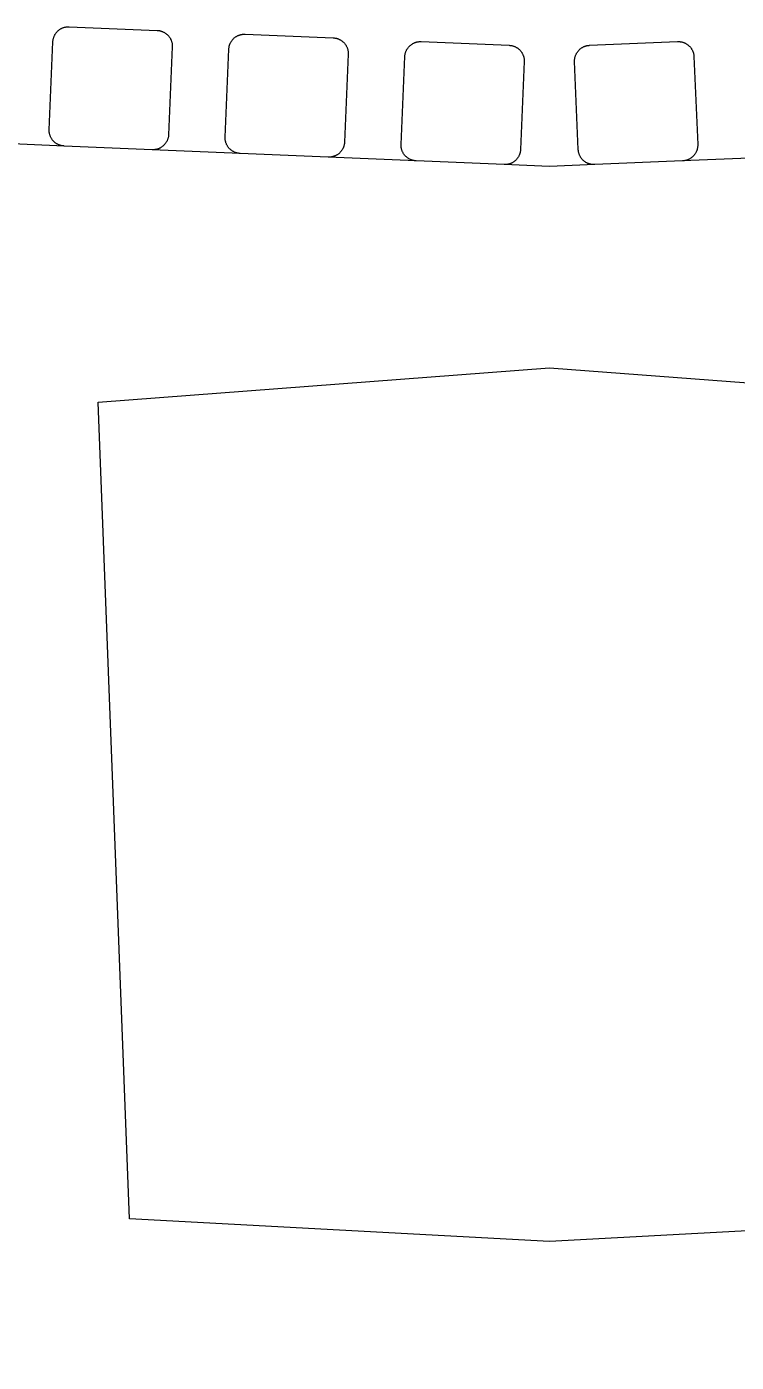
# Model space of a CAD drawing. Header units: millimetres. Extents: x -273 to 4197, y -77 to 2867.
# Drawn here: x 3138.2 to 3363.9, y 2437.7 to 2862.7 of the extents above; entities that cross this region are included whole.
import ezdxf

# ---------------------------------------------------------------- set-up
doc = ezdxf.new("R2010")
doc.units = ezdxf.units.MM
doc.layers.add('ZANO_R', color=7, linetype='Continuous', lineweight=0)
doc.layers.add('ZANO_W', color=1, linetype='Continuous', lineweight=0)
doc.styles.add('Arial', font='arial.ttf')
doc.styles.get("Standard").update_dxf_attribs({"font": 'ARIALUNI.TTF'})
doc.dimstyles.new('pl i ang', dxfattribs={"dimtxt": 50, "dimasz": 50, "dimexe": 1.25, "dimexo": 0.625, "dimgap": 10, "dimtad": 1, "dimtoh": 1, "dimtxsty": 'Standard', "dimcen": 2.5, "dimclrd": 1, "dimclre": 1, "dimclrt": 1, "dimadec": 0, "dimazin": 0, "dimtfac": 1, "dimtmove": 0, "dimatfit": 3, "dimfxl": 1, "dimarcsym": 1})

# ---------------------------------------------------------------- blocks, each defined once
blk = doc.blocks.new('*D398')
at = {"layer": 'ZANO_W', "color": 1, "lineweight": -2}
blk.add_line((3526.26, 2484.69), (3532.24, 2529.25), dxfattribs=at)
for start, end in [(102.8076, 123.2571), (0, 82.3581), (319.101, 339.5505)]:
    blk.add_arc((3515.93, 2407.67), 112.67, start, end, dxfattribs=at)
at = {"layer": 'ZANO_W', "color": 1}
for points in [[(3491.26, 2510.88), (3490.65, 2524.2), (3530.91, 2519.34)], [(3628.06, 2367.12), (3614.94, 2369.49), (3628.6, 2407.67)]]:
    blk.add_solid(points, dxfattribs=at)
at = {"layer": 'ZANO_W', "color": 1, "insert": (3623.83, 2502.06), "char_height": 40, "attachment_point": 5, "rotation": 311.179, "style": 'Arial'}
blk.add_mtext('82%%d', dxfattribs=at)

msp = doc.modelspace()

# ---------------------------------------------------------------- linework, layer by layer
at = {"layer": 'ZANO_R'}
for p, q in [((3147.31, 2860.33), (3147.4, 2860.47)), ((3147.4, 2860.47), (3147.5, 2860.61)), ((3147.5, 2860.61), (3147.6, 2860.75)), ((3147.6, 2860.75), (3147.71, 2860.88)), ((3147.71, 2860.88), (3147.82, 2861.01)), ((3147.82, 2861.01), (3147.93, 2861.14)), ((3147.93, 2861.14), (3148.05, 2861.26)), ((3148.05, 2861.26), (3148.18, 2861.38)), ((3148.18, 2861.38), (3148.3, 2861.49)), ((3148.3, 2861.49), (3148.43, 2861.6)), ((3148.43, 2861.6), (3148.57, 2861.71)), ((3148.57, 2861.71), (3148.71, 2861.81)), ((3148.71, 2861.81), (3148.85, 2861.9)), ((3148.85, 2861.9), (3149, 2861.99)), ((3149, 2861.99), (3149.14, 2862.08)), ((3149.14, 2862.08), (3149.29, 2862.16)), ((3149.29, 2862.16), (3149.45, 2862.23)), ((3149.45, 2862.23), (3149.6, 2862.3)), ((3149.6, 2862.3), (3149.76, 2862.36)), ((3149.76, 2862.36), (3149.92, 2862.42)), ((3149.92, 2862.42), (3150.08, 2862.48)), ((3150.08, 2862.48), (3150.25, 2862.52)), ((3150.25, 2862.52), (3150.41, 2862.57)), ((3150.41, 2862.57), (3150.58, 2862.6)), ((3150.58, 2862.6), (3150.75, 2862.63)), ((3150.75, 2862.63), (3150.92, 2862.66)), ((3150.92, 2862.66), (3151.09, 2862.68)), ((3151.09, 2862.68), (3151.26, 2862.69)), ((3151.26, 2862.69), (3151.43, 2862.7)), ((3151.43, 2862.7), (3151.6, 2862.7)), ((3151.6, 2862.7), (3151.77, 2862.69)), ((3151.77, 2862.69), (3179.74, 2861.51)), ((3179.74, 2861.51), (3179.92, 2861.5)), ((3179.92, 2861.5), (3180.09, 2861.49)), ((3180.09, 2861.49), (3180.25, 2861.46)), ((3180.25, 2861.46), (3180.42, 2861.44)), ((3180.42, 2861.44), (3180.59, 2861.4)), ((3180.59, 2861.4), (3180.76, 2861.36)), ((3180.76, 2861.36), (3180.92, 2861.32)), ((3180.92, 2861.32), (3181.08, 2861.27)), ((3181.08, 2861.27), (3181.25, 2861.21)), ((3181.25, 2861.21), (3181.41, 2861.15)), ((3181.41, 2861.15), (3181.56, 2861.09)), ((3181.56, 2861.09), (3181.72, 2861.01)), ((3181.72, 2861.01), (3181.87, 2860.94)), ((3181.87, 2860.94), (3182.02, 2860.85)), ((3182.02, 2860.85), (3182.17, 2860.77)), ((3182.17, 2860.77), (3182.31, 2860.67)), ((3182.31, 2860.67), (3182.45, 2860.58)), ((3182.45, 2860.58), (3182.59, 2860.48)), ((3182.59, 2860.48), (3182.72, 2860.37)), ((3145.38, 2829.93), (3146.56, 2857.91)), ((3146.56, 2857.91), (3146.57, 2858.08)), ((3146.57, 2858.08), (3146.59, 2858.25)), ((3146.59, 2858.25), (3146.61, 2858.42)), ((3146.61, 2858.42), (3146.64, 2858.59)), ((3146.64, 2858.59), (3146.67, 2858.76)), ((3146.67, 2858.76), (3146.71, 2858.92)), ((3146.71, 2858.92), (3146.76, 2859.09)), ((3146.76, 2859.09), (3146.81, 2859.25)), ((3146.81, 2859.25), (3146.86, 2859.41)), ((3146.86, 2859.41), (3146.92, 2859.57)), ((3146.92, 2859.57), (3146.99, 2859.73)), ((3146.99, 2859.73), (3147.06, 2859.88)), ((3147.06, 2859.88), (3147.14, 2860.03)), ((3147.14, 2860.03), (3147.22, 2860.18)), ((3147.22, 2860.18), (3147.31, 2860.33)), ((3182.72, 2860.37), (3182.85, 2860.26)), ((3182.85, 2860.26), (3182.98, 2860.14)), ((3182.98, 2860.14), (3183.1, 2860.02)), ((3183.1, 2860.02), (3183.22, 2859.9)), ((3183.22, 2859.9), (3183.33, 2859.77)), ((3183.33, 2859.77), (3183.44, 2859.64)), ((3184.53, 2856.3), (3183.35, 2828.33)), ((3183.44, 2859.64), (3183.54, 2859.5)), ((3183.54, 2859.5), (3183.64, 2859.37)), ((3183.64, 2859.37), (3183.74, 2859.22)), ((3183.74, 2859.22), (3183.83, 2859.08)), ((3183.83, 2859.08), (3183.91, 2858.93)), ((3183.91, 2858.93), (3183.99, 2858.78)), ((3183.99, 2858.78), (3184.07, 2858.63)), ((3184.07, 2858.63), (3184.14, 2858.47)), ((3184.14, 2858.47), (3184.2, 2858.31)), ((3184.2, 2858.31), (3184.26, 2858.15)), ((3184.26, 2858.15), (3184.31, 2857.99)), ((3184.31, 2857.99), (3184.36, 2857.83)), ((3184.36, 2857.83), (3184.4, 2857.66)), ((3184.4, 2857.66), (3184.44, 2857.49)), ((3184.44, 2857.49), (3184.47, 2857.33)), ((3184.47, 2857.33), (3184.49, 2857.16)), ((3184.49, 2857.16), (3184.51, 2856.99)), ((3184.51, 2856.99), (3184.52, 2856.82)), ((3184.52, 2856.82), (3184.53, 2856.65)), ((3184.53, 2856.65), (3184.53, 2856.48)), ((3184.53, 2856.48), (3184.53, 2856.3)), ((3202.56, 2856.05), (3202.59, 2856.22)), ((3202.59, 2856.22), (3202.62, 2856.39)), ((3202.62, 2856.39), (3202.66, 2856.56)), ((3202.66, 2856.56), (3202.71, 2856.72)), ((3202.71, 2856.72), (3202.76, 2856.88)), ((3202.76, 2856.88), (3202.81, 2857.05)), ((3202.81, 2857.05), (3202.87, 2857.21)), ((3202.87, 2857.21), (3202.94, 2857.36)), ((3202.94, 2857.36), (3203.01, 2857.52)), ((3203.01, 2857.52), (3203.09, 2857.67)), ((3203.09, 2857.67), (3203.17, 2857.82)), ((3203.17, 2857.82), (3203.26, 2857.97)), ((3203.26, 2857.97), (3203.35, 2858.11)), ((3203.35, 2858.11), (3203.45, 2858.25)), ((3203.45, 2858.25), (3203.55, 2858.39)), ((3203.55, 2858.39), (3203.66, 2858.52)), ((3203.66, 2858.52), (3203.77, 2858.65)), ((3203.77, 2858.65), (3203.88, 2858.78)), ((3203.88, 2858.78), (3204, 2858.9)), ((3204, 2858.9), (3204.13, 2859.02)), ((3204.13, 2859.02), (3204.25, 2859.13)), ((3204.25, 2859.13), (3204.38, 2859.24)), ((3204.38, 2859.24), (3204.52, 2859.34)), ((3204.52, 2859.34), (3204.66, 2859.44)), ((3204.66, 2859.44), (3204.8, 2859.54)), ((3204.8, 2859.54), (3204.95, 2859.63)), ((3204.95, 2859.63), (3205.09, 2859.71)), ((3205.09, 2859.71), (3205.24, 2859.79)), ((3205.24, 2859.79), (3205.4, 2859.87)), ((3205.4, 2859.87), (3205.55, 2859.94)), ((3205.55, 2859.94), (3205.71, 2860)), ((3205.71, 2860), (3205.87, 2860.06)), ((3205.87, 2860.06), (3206.03, 2860.11)), ((3206.03, 2860.11), (3206.2, 2860.16)), ((3206.2, 2860.16), (3206.36, 2860.2)), ((3206.36, 2860.2), (3206.53, 2860.24)), ((3206.53, 2860.24), (3206.7, 2860.27)), ((3206.7, 2860.27), (3206.87, 2860.29)), ((3206.87, 2860.29), (3207.04, 2860.31)), ((3207.04, 2860.31), (3207.21, 2860.32)), ((3207.21, 2860.32), (3207.38, 2860.33)), ((3207.38, 2860.33), (3207.55, 2860.33)), ((3207.55, 2860.33), (3207.72, 2860.33)), ((3207.72, 2860.33), (3235.69, 2859.15)), ((3235.69, 2859.15), (3235.87, 2859.14)), ((3235.87, 2859.14), (3236.04, 2859.12)), ((3236.04, 2859.12), (3236.2, 2859.1)), ((3236.2, 2859.1), (3236.37, 2859.07)), ((3236.37, 2859.07), (3236.54, 2859.04)), ((3236.54, 2859.04), (3236.71, 2859)), ((3236.71, 2859), (3236.87, 2858.95)), ((3236.87, 2858.95), (3237.03, 2858.9)), ((3237.03, 2858.9), (3237.2, 2858.85)), ((3237.2, 2858.85), (3237.36, 2858.79)), ((3237.36, 2858.79), (3237.51, 2858.72)), ((3237.51, 2858.72), (3237.67, 2858.65)), ((3237.67, 2858.65), (3237.82, 2858.57)), ((3237.82, 2858.57), (3237.97, 2858.49)), ((3237.97, 2858.49), (3238.12, 2858.4)), ((3238.12, 2858.4), (3238.26, 2858.31)), ((3238.26, 2858.31), (3238.4, 2858.21)), ((3238.4, 2858.21), (3238.54, 2858.11)), ((3238.54, 2858.11), (3238.67, 2858)), ((3238.67, 2858), (3238.8, 2857.89)), ((3238.8, 2857.89), (3238.93, 2857.78)), ((3238.93, 2857.78), (3239.05, 2857.66)), ((3239.05, 2857.66), (3239.17, 2857.53)), ((3239.17, 2857.53), (3239.28, 2857.41)), ((3239.28, 2857.41), (3239.39, 2857.28)), ((3239.39, 2857.28), (3239.49, 2857.14)), ((3239.49, 2857.14), (3239.59, 2857)), ((3239.59, 2857), (3239.69, 2856.86)), ((3239.69, 2856.86), (3239.78, 2856.71)), ((3239.78, 2856.71), (3239.86, 2856.57)), ((3239.86, 2856.57), (3239.94, 2856.42)), ((3239.94, 2856.42), (3240.02, 2856.26)), ((3240.02, 2856.26), (3240.09, 2856.11)), ((3259.5, 2856.02), (3259.61, 2856.16)), ((3259.61, 2856.16), (3259.72, 2856.29)), ((3259.72, 2856.29), (3259.83, 2856.41)), ((3259.83, 2856.41), (3259.95, 2856.53)), ((3259.95, 2856.53), (3260.08, 2856.65)), ((3260.08, 2856.65), (3260.2, 2856.76)), ((3260.2, 2856.76), (3260.33, 2856.87)), ((3260.33, 2856.87), (3260.47, 2856.98)), ((3260.47, 2856.98), (3260.61, 2857.08)), ((3260.61, 2857.08), (3260.75, 2857.17)), ((3260.75, 2857.17), (3260.9, 2857.26)), ((3260.9, 2857.26), (3261.04, 2857.35)), ((3261.04, 2857.35), (3261.19, 2857.43)), ((3261.19, 2857.43), (3261.35, 2857.5)), ((3261.35, 2857.5), (3261.5, 2857.57)), ((3261.5, 2857.57), (3261.66, 2857.63)), ((3261.66, 2857.63), (3261.82, 2857.69)), ((3261.82, 2857.69), (3261.98, 2857.75)), ((3261.98, 2857.75), (3262.15, 2857.79)), ((3262.15, 2857.79), (3262.31, 2857.84)), ((3262.31, 2857.84), (3262.48, 2857.87)), ((3262.48, 2857.87), (3262.65, 2857.9)), ((3262.65, 2857.9), (3262.82, 2857.93)), ((3262.82, 2857.93), (3262.99, 2857.95)), ((3262.99, 2857.95), (3263.16, 2857.96)), ((3263.16, 2857.96), (3263.33, 2857.97)), ((3263.33, 2857.97), (3263.5, 2857.97)), ((3263.5, 2857.97), (3263.67, 2857.96)), ((3263.67, 2857.96), (3291.64, 2856.78)), ((3291.64, 2856.78), (3291.82, 2856.77)), ((3291.82, 2856.77), (3291.99, 2856.76)), ((3291.99, 2856.76), (3292.15, 2856.73)), ((3292.15, 2856.73), (3292.32, 2856.71)), ((3292.32, 2856.71), (3292.49, 2856.67)), ((3292.49, 2856.67), (3292.66, 2856.63)), ((3292.66, 2856.63), (3292.82, 2856.59)), ((3292.82, 2856.59), (3292.98, 2856.54)), ((3292.98, 2856.54), (3293.15, 2856.48)), ((3293.15, 2856.48), (3293.31, 2856.42)), ((3293.31, 2856.42), (3293.46, 2856.36)), ((3293.46, 2856.36), (3293.62, 2856.28)), ((3293.62, 2856.28), (3293.77, 2856.21)), ((3293.77, 2856.21), (3293.92, 2856.12)), ((3314.96, 2856.12), (3315.11, 2856.21)), ((3315.11, 2856.21), (3315.26, 2856.28)), ((3315.26, 2856.28), (3315.42, 2856.36)), ((3315.42, 2856.36), (3315.57, 2856.42)), ((3315.57, 2856.42), (3315.73, 2856.48)), ((3315.73, 2856.48), (3315.89, 2856.54)), ((3315.89, 2856.54), (3316.06, 2856.59)), ((3316.06, 2856.59), (3316.22, 2856.63)), ((3316.22, 2856.63), (3316.39, 2856.67)), ((3316.39, 2856.67), (3316.56, 2856.71)), ((3316.56, 2856.71), (3316.72, 2856.73)), ((3316.72, 2856.73), (3316.89, 2856.76)), ((3316.89, 2856.76), (3317.06, 2856.77)), ((3317.06, 2856.77), (3317.23, 2856.78)), ((3317.23, 2856.78), (3345.21, 2857.96)), ((3345.21, 2857.96), (3345.38, 2857.97)), ((3345.38, 2857.97), (3345.55, 2857.97)), ((3345.55, 2857.97), (3345.72, 2857.96)), ((3345.72, 2857.96), (3345.89, 2857.95)), ((3345.89, 2857.95), (3346.06, 2857.93)), ((3346.06, 2857.93), (3346.23, 2857.9)), ((3346.23, 2857.9), (3346.4, 2857.87)), ((3346.4, 2857.87), (3346.56, 2857.84)), ((3346.56, 2857.84), (3346.73, 2857.79)), ((3346.73, 2857.79), (3346.89, 2857.75)), ((3346.89, 2857.75), (3347.06, 2857.69)), ((3347.06, 2857.69), (3347.22, 2857.63)), ((3347.22, 2857.63), (3347.37, 2857.57)), ((3347.37, 2857.57), (3347.53, 2857.5)), ((3347.53, 2857.5), (3347.68, 2857.43)), ((3347.68, 2857.43), (3347.84, 2857.35)), ((3347.84, 2857.35), (3347.98, 2857.26)), ((3347.98, 2857.26), (3348.13, 2857.17)), ((3348.13, 2857.17), (3348.27, 2857.08)), ((3348.27, 2857.08), (3348.41, 2856.98)), ((3348.41, 2856.98), (3348.54, 2856.87)), ((3348.54, 2856.87), (3348.68, 2856.76)), ((3348.68, 2856.76), (3348.8, 2856.65)), ((3348.8, 2856.65), (3348.93, 2856.53)), ((3348.93, 2856.53), (3349.05, 2856.41)), ((3349.05, 2856.41), (3349.16, 2856.29)), ((3349.16, 2856.29), (3349.27, 2856.16)), ((3349.27, 2856.16), (3349.38, 2856.02)), ((3201.33, 2827.57), (3202.51, 2855.54)), ((3202.51, 2855.54), (3202.52, 2855.72)), ((3202.52, 2855.72), (3202.54, 2855.89)), ((3202.54, 2855.89), (3202.56, 2856.05)), ((3240.48, 2853.94), (3239.3, 2825.97)), ((3240.09, 2856.11), (3240.15, 2855.95)), ((3240.15, 2855.95), (3240.21, 2855.79)), ((3240.21, 2855.79), (3240.26, 2855.63)), ((3240.26, 2855.63), (3240.31, 2855.46)), ((3240.31, 2855.46), (3240.35, 2855.3)), ((3240.35, 2855.3), (3240.39, 2855.13)), ((3240.39, 2855.13), (3240.42, 2854.96)), ((3240.42, 2854.96), (3240.44, 2854.79)), ((3240.44, 2854.79), (3240.46, 2854.62)), ((3240.46, 2854.62), (3240.47, 2854.45)), ((3240.47, 2854.45), (3240.48, 2854.28)), ((3240.48, 2854.28), (3240.48, 2854.11)), ((3240.48, 2854.11), (3240.48, 2853.94)), ((3257.28, 2825.2), (3258.46, 2853.18)), ((3258.46, 2853.18), (3258.47, 2853.35)), ((3258.47, 2853.35), (3258.49, 2853.52)), ((3258.49, 2853.52), (3258.51, 2853.69)), ((3258.51, 2853.69), (3258.54, 2853.86)), ((3258.54, 2853.86), (3258.57, 2854.03)), ((3258.57, 2854.03), (3258.61, 2854.19)), ((3258.61, 2854.19), (3258.66, 2854.36)), ((3258.66, 2854.36), (3258.71, 2854.52)), ((3258.71, 2854.52), (3258.76, 2854.68)), ((3258.76, 2854.68), (3258.82, 2854.84)), ((3258.82, 2854.84), (3258.89, 2855)), ((3258.89, 2855), (3258.96, 2855.15)), ((3258.96, 2855.15), (3259.04, 2855.3)), ((3259.04, 2855.3), (3259.12, 2855.45)), ((3259.12, 2855.45), (3259.21, 2855.6)), ((3259.21, 2855.6), (3259.3, 2855.74)), ((3259.3, 2855.74), (3259.4, 2855.89)), ((3259.4, 2855.89), (3259.5, 2856.02)), ((3293.92, 2856.12), (3294.07, 2856.04)), ((3294.07, 2856.04), (3294.21, 2855.95)), ((3294.21, 2855.95), (3294.35, 2855.85)), ((3294.35, 2855.85), (3294.49, 2855.75)), ((3294.49, 2855.75), (3294.62, 2855.64)), ((3294.62, 2855.64), (3294.75, 2855.53)), ((3294.75, 2855.53), (3294.88, 2855.41)), ((3294.88, 2855.41), (3295, 2855.29)), ((3295, 2855.29), (3295.12, 2855.17)), ((3295.12, 2855.17), (3295.23, 2855.04)), ((3295.23, 2855.04), (3295.34, 2854.91)), ((3295.34, 2854.91), (3295.44, 2854.78)), ((3295.44, 2854.78), (3295.54, 2854.64)), ((3295.54, 2854.64), (3295.64, 2854.49)), ((3295.64, 2854.49), (3295.73, 2854.35)), ((3295.73, 2854.35), (3295.81, 2854.2)), ((3295.81, 2854.2), (3295.89, 2854.05)), ((3295.89, 2854.05), (3295.97, 2853.9)), ((3295.97, 2853.9), (3296.04, 2853.74)), ((3296.04, 2853.74), (3296.1, 2853.58)), ((3296.1, 2853.58), (3296.16, 2853.42)), ((3296.16, 2853.42), (3296.21, 2853.26)), ((3296.21, 2853.26), (3296.26, 2853.1)), ((3296.26, 2853.1), (3296.3, 2852.93)), ((3296.3, 2852.93), (3296.34, 2852.76)), ((3296.34, 2852.76), (3296.37, 2852.6)), ((3296.37, 2852.6), (3296.39, 2852.43)), ((3296.39, 2852.43), (3296.41, 2852.26)), ((3296.41, 2852.26), (3296.42, 2852.09)), ((3296.42, 2852.09), (3296.43, 2851.92)), ((3296.43, 2851.92), (3296.43, 2851.75)), ((3312.45, 2852.09), (3312.47, 2852.26)), ((3312.45, 2851.92), (3312.45, 2852.09)), ((3312.45, 2851.75), (3312.45, 2851.92)), ((3312.47, 2852.26), (3312.49, 2852.43)), ((3312.49, 2852.43), (3312.51, 2852.6)), ((3312.51, 2852.6), (3312.54, 2852.76)), ((3312.54, 2852.76), (3312.58, 2852.93)), ((3312.58, 2852.93), (3312.62, 2853.1)), ((3312.62, 2853.1), (3312.67, 2853.26)), ((3312.67, 2853.26), (3312.72, 2853.42)), ((3312.72, 2853.42), (3312.78, 2853.58)), ((3312.78, 2853.58), (3312.84, 2853.74)), ((3312.84, 2853.74), (3312.91, 2853.9)), ((3312.91, 2853.9), (3312.99, 2854.05)), ((3312.99, 2854.05), (3313.07, 2854.2)), ((3313.07, 2854.2), (3313.15, 2854.35)), ((3313.15, 2854.35), (3313.24, 2854.49)), ((3313.24, 2854.49), (3313.34, 2854.64)), ((3313.34, 2854.64), (3313.44, 2854.78)), ((3313.44, 2854.78), (3313.54, 2854.91)), ((3313.54, 2854.91), (3313.65, 2855.04)), ((3313.65, 2855.04), (3313.76, 2855.17)), ((3313.76, 2855.17), (3313.88, 2855.29)), ((3313.88, 2855.29), (3314, 2855.41)), ((3314, 2855.41), (3314.13, 2855.53)), ((3314.13, 2855.53), (3314.26, 2855.64)), ((3314.26, 2855.64), (3314.39, 2855.75)), ((3314.39, 2855.75), (3314.53, 2855.85)), ((3314.53, 2855.85), (3314.67, 2855.95)), ((3314.67, 2855.95), (3314.81, 2856.04)), ((3314.81, 2856.04), (3314.96, 2856.12)), ((3349.38, 2856.02), (3349.48, 2855.89)), ((3349.48, 2855.89), (3349.58, 2855.74)), ((3349.58, 2855.74), (3349.67, 2855.6)), ((3349.67, 2855.6), (3349.76, 2855.45)), ((3349.76, 2855.45), (3349.84, 2855.3)), ((3349.84, 2855.3), (3349.92, 2855.15)), ((3349.92, 2855.15), (3349.99, 2855)), ((3349.99, 2855), (3350.06, 2854.84)), ((3350.06, 2854.84), (3350.12, 2854.68)), ((3350.12, 2854.68), (3350.17, 2854.52)), ((3350.17, 2854.52), (3350.22, 2854.36)), ((3350.22, 2854.36), (3350.27, 2854.19)), ((3350.27, 2854.19), (3350.31, 2854.03)), ((3350.31, 2854.03), (3350.34, 2853.86)), ((3350.34, 2853.86), (3350.37, 2853.69)), ((3350.37, 2853.69), (3350.39, 2853.52)), ((3350.39, 2853.52), (3350.41, 2853.35)), ((3350.41, 2853.35), (3350.42, 2853.18)), ((3350.42, 2853.18), (3351.6, 2825.2)), ((3296.43, 2851.58), (3295.25, 2823.6)), ((3296.43, 2851.75), (3296.43, 2851.58)), ((3312.45, 2851.58), (3312.45, 2851.75)), ((3313.63, 2823.6), (3312.45, 2851.58)), ((3145.38, 2829.76), (3145.38, 2829.93)), ((3145.38, 2829.59), (3145.38, 2829.76)), ((3145.39, 2829.42), (3145.38, 2829.59)), ((3145.4, 2829.25), (3145.39, 2829.42)), ((3145.42, 2829.08), (3145.4, 2829.25)), ((3145.44, 2828.91), (3145.42, 2829.08)), ((3145.47, 2828.75), (3145.44, 2828.91)), ((3145.51, 2828.58), (3145.47, 2828.75)), ((3145.55, 2828.41), (3145.51, 2828.58)), ((3145.6, 2828.25), (3145.55, 2828.41)), ((3145.65, 2828.09), (3145.6, 2828.25)), ((3145.71, 2827.93), (3145.65, 2828.09)), ((3145.77, 2827.77), (3145.71, 2827.93)), ((3145.84, 2827.61), (3145.77, 2827.77)), ((3145.92, 2827.46), (3145.84, 2827.61)), ((3146, 2827.31), (3145.92, 2827.46)), ((3146.08, 2827.16), (3146, 2827.31)), ((3146.17, 2827.01), (3146.08, 2827.16)), ((3146.27, 2826.87), (3146.17, 2827.01)), ((3146.37, 2826.73), (3146.27, 2826.87)), ((3146.47, 2826.6), (3146.37, 2826.73)), ((3146.58, 2826.47), (3146.47, 2826.6)), ((3146.69, 2826.34), (3146.58, 2826.47)), ((3182.92, 2826.51), (3182.85, 2826.36)), ((3182.99, 2826.67), (3182.92, 2826.51)), ((3183.05, 2826.83), (3182.99, 2826.67)), ((3183.1, 2826.99), (3183.05, 2826.83)), ((3183.15, 2827.15), (3183.1, 2826.99)), ((3183.2, 2827.32), (3183.15, 2827.15)), ((3183.24, 2827.48), (3183.2, 2827.32)), ((3183.27, 2827.65), (3183.24, 2827.48)), ((3183.3, 2827.82), (3183.27, 2827.65)), ((3183.32, 2827.99), (3183.3, 2827.82)), ((3183.34, 2828.16), (3183.32, 2827.99)), ((3183.35, 2828.33), (3183.34, 2828.16)), ((3201.33, 2827.4), (3201.33, 2827.57)), ((3201.33, 2827.23), (3201.33, 2827.4)), ((3201.34, 2827.06), (3201.33, 2827.23)), ((3201.35, 2826.89), (3201.34, 2827.06)), ((3201.37, 2826.72), (3201.35, 2826.89)), ((3201.39, 2826.55), (3201.37, 2826.72)), ((3201.42, 2826.38), (3201.39, 2826.55)), ((3150.17, 2824.73), (3122.19, 2825.91)), ((3146.81, 2826.22), (3146.69, 2826.34)), ((3146.93, 2826.1), (3146.81, 2826.22)), ((3147.06, 2825.98), (3146.93, 2826.1)), ((3147.19, 2825.87), (3147.06, 2825.98)), ((3147.32, 2825.76), (3147.19, 2825.87)), ((3147.46, 2825.66), (3147.32, 2825.76)), ((3147.6, 2825.56), (3147.46, 2825.66)), ((3147.74, 2825.47), (3147.6, 2825.56)), ((3147.89, 2825.38), (3147.74, 2825.47)), ((3148.04, 2825.3), (3147.89, 2825.38)), ((3148.19, 2825.23), (3148.04, 2825.3)), ((3148.35, 2825.15), (3148.19, 2825.23)), ((3148.5, 2825.09), (3148.35, 2825.15)), ((3148.66, 2825.03), (3148.5, 2825.09)), ((3148.83, 2824.97), (3148.66, 2825.03)), ((3148.99, 2824.92), (3148.83, 2824.97)), ((3149.15, 2824.88), (3148.99, 2824.92)), ((3149.32, 2824.84), (3149.15, 2824.88)), ((3149.49, 2824.8), (3149.32, 2824.84)), ((3149.66, 2824.78), (3149.49, 2824.8)), ((3149.82, 2824.75), (3149.66, 2824.78)), ((3149.99, 2824.74), (3149.82, 2824.75)), ((3150.17, 2824.73), (3149.99, 2824.74)), ((3178.14, 2823.55), (3150.17, 2824.73)), ((3178.31, 2823.54), (3178.14, 2823.55)), ((3206.12, 2822.36), (3178.14, 2823.55)), ((3178.48, 2823.54), (3178.31, 2823.54)), ((3178.65, 2823.55), (3178.48, 2823.54)), ((3178.82, 2823.56), (3178.65, 2823.55)), ((3178.99, 2823.58), (3178.82, 2823.56)), ((3179.16, 2823.61), (3178.99, 2823.58)), ((3179.33, 2823.64), (3179.16, 2823.61)), ((3179.5, 2823.67), (3179.33, 2823.64)), ((3179.66, 2823.72), (3179.5, 2823.67)), ((3179.83, 2823.76), (3179.66, 2823.72)), ((3179.99, 2823.82), (3179.83, 2823.76)), ((3180.15, 2823.87), (3179.99, 2823.82)), ((3180.31, 2823.94), (3180.15, 2823.87)), ((3180.46, 2824.01), (3180.31, 2823.94)), ((3180.62, 2824.08), (3180.46, 2824.01)), ((3180.77, 2824.16), (3180.62, 2824.08)), ((3180.91, 2824.25), (3180.77, 2824.16)), ((3181.06, 2824.34), (3180.91, 2824.25)), ((3181.2, 2824.43), (3181.06, 2824.34)), ((3181.34, 2824.53), (3181.2, 2824.43)), ((3181.48, 2824.64), (3181.34, 2824.53)), ((3181.61, 2824.75), (3181.48, 2824.64)), ((3181.73, 2824.86), (3181.61, 2824.75)), ((3181.86, 2824.98), (3181.73, 2824.86)), ((3181.98, 2825.1), (3181.86, 2824.98)), ((3182.09, 2825.22), (3181.98, 2825.1)), ((3182.2, 2825.35), (3182.09, 2825.22)), ((3182.31, 2825.49), (3182.2, 2825.35)), ((3182.41, 2825.62), (3182.31, 2825.49)), ((3182.51, 2825.76), (3182.41, 2825.62)), ((3182.6, 2825.91), (3182.51, 2825.76)), ((3182.69, 2826.06), (3182.6, 2825.91)), ((3182.77, 2826.2), (3182.69, 2826.06)), ((3182.85, 2826.36), (3182.77, 2826.2)), ((3201.46, 2826.21), (3201.42, 2826.38)), ((3201.5, 2826.05), (3201.46, 2826.21)), ((3201.55, 2825.88), (3201.5, 2826.05)), ((3201.6, 2825.72), (3201.55, 2825.88)), ((3201.66, 2825.56), (3201.6, 2825.72)), ((3201.72, 2825.4), (3201.66, 2825.56)), ((3201.79, 2825.25), (3201.72, 2825.4)), ((3201.87, 2825.09), (3201.79, 2825.25)), ((3201.95, 2824.94), (3201.87, 2825.09)), ((3202.03, 2824.8), (3201.95, 2824.94)), ((3202.12, 2824.65), (3202.03, 2824.8)), ((3202.22, 2824.51), (3202.12, 2824.65)), ((3202.32, 2824.37), (3202.22, 2824.51)), ((3202.42, 2824.23), (3202.32, 2824.37)), ((3202.53, 2824.1), (3202.42, 2824.23)), ((3202.64, 2823.98), (3202.53, 2824.1)), ((3202.76, 2823.85), (3202.64, 2823.98)), ((3202.88, 2823.73), (3202.76, 2823.85)), ((3203.01, 2823.62), (3202.88, 2823.73)), ((3203.14, 2823.51), (3203.01, 2823.62)), ((3203.27, 2823.4), (3203.14, 2823.51)), ((3203.41, 2823.3), (3203.27, 2823.4)), ((3203.55, 2823.2), (3203.41, 2823.3)), ((3203.69, 2823.11), (3203.55, 2823.2)), ((3203.84, 2823.02), (3203.69, 2823.11)), ((3203.99, 2822.94), (3203.84, 2823.02)), ((3204.14, 2822.86), (3203.99, 2822.94)), ((3204.3, 2822.79), (3204.14, 2822.86)), ((3204.45, 2822.72), (3204.3, 2822.79)), ((3204.61, 2822.66), (3204.45, 2822.72)), ((3204.78, 2822.61), (3204.61, 2822.66)), ((3204.94, 2822.55), (3204.78, 2822.61)), ((3205.1, 2822.51), (3204.94, 2822.55)), ((3205.27, 2822.47), (3205.1, 2822.51)), ((3205.44, 2822.44), (3205.27, 2822.47)), ((3205.61, 2822.41), (3205.44, 2822.44)), ((3205.77, 2822.39), (3205.61, 2822.41)), ((3205.94, 2822.37), (3205.77, 2822.39)), ((3206.12, 2822.36), (3205.94, 2822.37)), ((3234.09, 2821.18), (3206.12, 2822.36)), ((3237.29, 2822.17), (3237.15, 2822.07)), ((3237.43, 2822.27), (3237.29, 2822.17)), ((3237.56, 2822.38), (3237.43, 2822.27)), ((3237.68, 2822.49), (3237.56, 2822.38)), ((3237.81, 2822.61), (3237.68, 2822.49)), ((3237.93, 2822.73), (3237.81, 2822.61)), ((3238.04, 2822.86), (3237.93, 2822.73)), ((3238.15, 2822.99), (3238.04, 2822.86)), ((3238.26, 2823.12), (3238.15, 2822.99)), ((3238.36, 2823.26), (3238.26, 2823.12)), ((3238.46, 2823.4), (3238.36, 2823.26)), ((3238.55, 2823.54), (3238.46, 2823.4)), ((3238.64, 2823.69), (3238.55, 2823.54)), ((3238.72, 2823.84), (3238.64, 2823.69)), ((3238.8, 2823.99), (3238.72, 2823.84)), ((3238.87, 2824.15), (3238.8, 2823.99)), ((3238.94, 2824.3), (3238.87, 2824.15)), ((3239, 2824.46), (3238.94, 2824.3)), ((3239.05, 2824.63), (3239, 2824.46)), ((3239.1, 2824.79), (3239.05, 2824.63)), ((3239.15, 2824.95), (3239.1, 2824.79)), ((3239.19, 2825.12), (3239.15, 2824.95)), ((3239.22, 2825.29), (3239.19, 2825.12)), ((3239.25, 2825.46), (3239.22, 2825.29)), ((3239.27, 2825.62), (3239.25, 2825.46)), ((3239.29, 2825.79), (3239.27, 2825.62)), ((3239.3, 2825.97), (3239.29, 2825.79)), ((3257.28, 2825.03), (3257.28, 2825.2)), ((3257.28, 2824.86), (3257.28, 2825.03)), ((3257.29, 2824.69), (3257.28, 2824.86)), ((3257.3, 2824.52), (3257.29, 2824.69)), ((3257.32, 2824.35), (3257.3, 2824.52)), ((3257.34, 2824.18), (3257.32, 2824.35)), ((3257.37, 2824.02), (3257.34, 2824.18)), ((3257.41, 2823.85), (3257.37, 2824.02)), ((3257.45, 2823.68), (3257.41, 2823.85)), ((3257.5, 2823.52), (3257.45, 2823.68)), ((3257.55, 2823.36), (3257.5, 2823.52)), ((3257.61, 2823.2), (3257.55, 2823.36)), ((3257.67, 2823.04), (3257.61, 2823.2)), ((3257.74, 2822.88), (3257.67, 2823.04)), ((3257.82, 2822.73), (3257.74, 2822.88)), ((3257.9, 2822.58), (3257.82, 2822.73)), ((3257.98, 2822.43), (3257.9, 2822.58)), ((3258.07, 2822.29), (3257.98, 2822.43)), ((3258.17, 2822.14), (3258.07, 2822.29)), ((3258.27, 2822), (3258.17, 2822.14)), ((3295, 2822.26), (3294.95, 2822.1)), ((3295.05, 2822.42), (3295, 2822.26)), ((3295.1, 2822.59), (3295.05, 2822.42)), ((3295.14, 2822.75), (3295.1, 2822.59)), ((3295.17, 2822.92), (3295.14, 2822.75)), ((3295.2, 2823.09), (3295.17, 2822.92)), ((3295.22, 2823.26), (3295.2, 2823.09)), ((3295.24, 2823.43), (3295.22, 2823.26)), ((3295.25, 2823.6), (3295.24, 2823.43)), ((3313.64, 2823.43), (3313.63, 2823.6)), ((3313.66, 2823.26), (3313.64, 2823.43)), ((3313.68, 2823.09), (3313.66, 2823.26)), ((3313.71, 2822.92), (3313.68, 2823.09)), ((3313.74, 2822.75), (3313.71, 2822.92)), ((3313.78, 2822.59), (3313.74, 2822.75)), ((3313.82, 2822.42), (3313.78, 2822.59)), ((3313.87, 2822.26), (3313.82, 2822.42)), ((3313.93, 2822.1), (3313.87, 2822.26)), ((3350.71, 2822.14), (3350.61, 2822)), ((3350.81, 2822.29), (3350.71, 2822.14)), ((3350.9, 2822.43), (3350.81, 2822.29)), ((3350.98, 2822.58), (3350.9, 2822.43)), ((3351.06, 2822.73), (3350.98, 2822.58)), ((3351.13, 2822.88), (3351.06, 2822.73)), ((3351.2, 2823.04), (3351.13, 2822.88)), ((3351.27, 2823.2), (3351.2, 2823.04)), ((3351.33, 2823.36), (3351.27, 2823.2)), ((3351.38, 2823.52), (3351.33, 2823.36)), ((3351.43, 2823.68), (3351.38, 2823.52)), ((3351.47, 2823.85), (3351.43, 2823.68)), ((3351.51, 2824.02), (3351.47, 2823.85)), ((3351.54, 2824.18), (3351.51, 2824.02)), ((3351.56, 2824.35), (3351.54, 2824.18)), ((3351.58, 2824.52), (3351.56, 2824.35)), ((3351.59, 2824.69), (3351.58, 2824.52)), ((3351.6, 2824.86), (3351.59, 2824.69)), ((3351.6, 2825.2), (3351.6, 2825.03)), ((3351.6, 2825.03), (3351.6, 2824.86)), ((3234.26, 2821.18), (3234.09, 2821.18)), ((3262.07, 2820), (3234.09, 2821.18)), ((3234.43, 2821.18), (3234.26, 2821.18)), ((3234.6, 2821.19), (3234.43, 2821.18)), ((3234.77, 2821.2), (3234.6, 2821.19)), ((3234.94, 2821.22), (3234.77, 2821.2)), ((3235.11, 2821.24), (3234.94, 2821.22)), ((3235.28, 2821.27), (3235.11, 2821.24)), ((3235.45, 2821.31), (3235.28, 2821.27)), ((3235.61, 2821.35), (3235.45, 2821.31)), ((3235.78, 2821.4), (3235.61, 2821.35)), ((3235.94, 2821.45), (3235.78, 2821.4)), ((3236.1, 2821.51), (3235.94, 2821.45)), ((3236.26, 2821.57), (3236.1, 2821.51)), ((3236.41, 2821.64), (3236.26, 2821.57)), ((3236.57, 2821.72), (3236.41, 2821.64)), ((3236.72, 2821.8), (3236.57, 2821.72)), ((3236.86, 2821.88), (3236.72, 2821.8)), ((3237.01, 2821.97), (3236.86, 2821.88)), ((3237.15, 2822.07), (3237.01, 2821.97)), ((3258.37, 2821.87), (3258.27, 2822)), ((3258.48, 2821.74), (3258.37, 2821.87)), ((3258.59, 2821.61), (3258.48, 2821.74)), ((3258.71, 2821.49), (3258.59, 2821.61)), ((3258.83, 2821.37), (3258.71, 2821.49)), ((3258.96, 2821.25), (3258.83, 2821.37)), ((3259.09, 2821.14), (3258.96, 2821.25)), ((3259.22, 2821.03), (3259.09, 2821.14)), ((3259.36, 2820.93), (3259.22, 2821.03)), ((3259.5, 2820.84), (3259.36, 2820.93)), ((3259.64, 2820.74), (3259.5, 2820.84)), ((3259.79, 2820.66), (3259.64, 2820.74)), ((3259.94, 2820.57), (3259.79, 2820.66)), ((3260.09, 2820.5), (3259.94, 2820.57)), ((3260.25, 2820.42), (3260.09, 2820.5)), ((3260.4, 2820.36), (3260.25, 2820.42)), ((3260.56, 2820.3), (3260.4, 2820.36)), ((3260.73, 2820.24), (3260.56, 2820.3)), ((3260.89, 2820.19), (3260.73, 2820.24)), ((3261.05, 2820.15), (3260.89, 2820.19)), ((3261.22, 2820.11), (3261.05, 2820.15)), ((3261.39, 2820.07), (3261.22, 2820.11)), ((3261.56, 2820.05), (3261.39, 2820.07)), ((3261.72, 2820.02), (3261.56, 2820.05)), ((3261.89, 2820.01), (3261.72, 2820.02)), ((3262.07, 2820), (3261.89, 2820.01)), ((3290.04, 2818.82), (3262.07, 2820)), ((3290.21, 2818.81), (3290.04, 2818.82)), ((3304.44, 2818.21), (3290.04, 2818.82)), ((3290.38, 2818.81), (3290.21, 2818.81)), ((3290.55, 2818.82), (3290.38, 2818.81)), ((3290.72, 2818.83), (3290.55, 2818.82)), ((3290.89, 2818.85), (3290.72, 2818.83)), ((3291.06, 2818.88), (3290.89, 2818.85)), ((3291.23, 2818.91), (3291.06, 2818.88)), ((3291.4, 2818.94), (3291.23, 2818.91)), ((3291.56, 2818.99), (3291.4, 2818.94)), ((3291.73, 2819.03), (3291.56, 2818.99)), ((3291.89, 2819.09), (3291.73, 2819.03)), ((3292.05, 2819.15), (3291.89, 2819.09)), ((3292.21, 2819.21), (3292.05, 2819.15)), ((3292.36, 2819.28), (3292.21, 2819.21)), ((3292.52, 2819.35), (3292.36, 2819.28)), ((3292.67, 2819.43), (3292.52, 2819.35)), ((3292.81, 2819.52), (3292.67, 2819.43)), ((3292.96, 2819.61), (3292.81, 2819.52)), ((3293.1, 2819.7), (3292.96, 2819.61)), ((3293.24, 2819.8), (3293.1, 2819.7)), ((3293.38, 2819.91), (3293.24, 2819.8)), ((3293.51, 2820.02), (3293.38, 2819.91)), ((3293.63, 2820.13), (3293.51, 2820.02)), ((3293.76, 2820.25), (3293.63, 2820.13)), ((3293.88, 2820.37), (3293.76, 2820.25)), ((3293.99, 2820.49), (3293.88, 2820.37)), ((3294.1, 2820.62), (3293.99, 2820.49)), ((3294.21, 2820.76), (3294.1, 2820.62)), ((3294.31, 2820.9), (3294.21, 2820.76)), ((3294.41, 2821.04), (3294.31, 2820.9)), ((3294.5, 2821.18), (3294.41, 2821.04)), ((3294.59, 2821.33), (3294.5, 2821.18)), ((3294.67, 2821.48), (3294.59, 2821.33)), ((3294.75, 2821.63), (3294.67, 2821.48)), ((3294.82, 2821.78), (3294.75, 2821.63)), ((3294.89, 2821.94), (3294.82, 2821.78)), ((3294.95, 2822.1), (3294.89, 2821.94)), ((3318.84, 2818.82), (3304.44, 2818.21)), ((3313.99, 2821.94), (3313.93, 2822.1)), ((3314.06, 2821.78), (3313.99, 2821.94)), ((3314.13, 2821.63), (3314.06, 2821.78)), ((3314.21, 2821.48), (3314.13, 2821.63)), ((3314.29, 2821.33), (3314.21, 2821.48)), ((3314.38, 2821.18), (3314.29, 2821.33)), ((3314.47, 2821.04), (3314.38, 2821.18)), ((3314.57, 2820.9), (3314.47, 2821.04)), ((3314.67, 2820.76), (3314.57, 2820.9)), ((3314.77, 2820.62), (3314.67, 2820.76)), ((3314.89, 2820.49), (3314.77, 2820.62)), ((3315, 2820.37), (3314.89, 2820.49)), ((3315.12, 2820.25), (3315, 2820.37)), ((3315.24, 2820.13), (3315.12, 2820.25)), ((3315.37, 2820.02), (3315.24, 2820.13)), ((3315.5, 2819.91), (3315.37, 2820.02)), ((3315.64, 2819.8), (3315.5, 2819.91)), ((3315.78, 2819.7), (3315.64, 2819.8)), ((3315.92, 2819.61), (3315.78, 2819.7)), ((3316.06, 2819.52), (3315.92, 2819.61)), ((3316.21, 2819.43), (3316.06, 2819.52)), ((3316.36, 2819.35), (3316.21, 2819.43)), ((3316.52, 2819.28), (3316.36, 2819.35)), ((3316.67, 2819.21), (3316.52, 2819.28)), ((3316.83, 2819.15), (3316.67, 2819.21)), ((3316.99, 2819.09), (3316.83, 2819.15)), ((3317.15, 2819.03), (3316.99, 2819.09)), ((3317.32, 2818.99), (3317.15, 2819.03)), ((3317.48, 2818.94), (3317.32, 2818.99)), ((3317.65, 2818.91), (3317.48, 2818.94)), ((3317.82, 2818.88), (3317.65, 2818.91)), ((3317.99, 2818.85), (3317.82, 2818.88)), ((3318.16, 2818.83), (3317.99, 2818.85)), ((3318.33, 2818.82), (3318.16, 2818.83)), ((3318.5, 2818.81), (3318.33, 2818.82)), ((3318.67, 2818.81), (3318.5, 2818.81)), ((3318.84, 2818.82), (3318.67, 2818.81)), ((3346.81, 2820), (3318.84, 2818.82)), ((3374.79, 2821.18), (3346.81, 2820)), ((3346.98, 2820.01), (3346.81, 2820)), ((3347.15, 2820.02), (3346.98, 2820.01)), ((3347.32, 2820.05), (3347.15, 2820.02)), ((3347.49, 2820.07), (3347.32, 2820.05)), ((3347.66, 2820.11), (3347.49, 2820.07)), ((3347.83, 2820.15), (3347.66, 2820.11)), ((3347.99, 2820.19), (3347.83, 2820.15)), ((3348.15, 2820.24), (3347.99, 2820.19)), ((3348.31, 2820.3), (3348.15, 2820.24)), ((3348.47, 2820.36), (3348.31, 2820.3)), ((3348.63, 2820.42), (3348.47, 2820.36)), ((3348.79, 2820.5), (3348.63, 2820.42)), ((3348.94, 2820.57), (3348.79, 2820.5)), ((3349.09, 2820.66), (3348.94, 2820.57)), ((3349.23, 2820.74), (3349.09, 2820.66)), ((3349.38, 2820.84), (3349.23, 2820.74)), ((3349.52, 2820.93), (3349.38, 2820.84)), ((3349.66, 2821.03), (3349.52, 2820.93)), ((3349.79, 2821.14), (3349.66, 2821.03)), ((3349.92, 2821.25), (3349.79, 2821.14)), ((3350.04, 2821.37), (3349.92, 2821.25)), ((3350.17, 2821.49), (3350.04, 2821.37)), ((3350.28, 2821.61), (3350.17, 2821.49)), ((3350.4, 2821.74), (3350.28, 2821.61)), ((3350.51, 2821.87), (3350.4, 2821.74)), ((3350.61, 2822), (3350.51, 2821.87)), ((3160.95, 2743.26), (3304.44, 2754.15)), ((3304.44, 2754.15), (3447.93, 2743.26)), ((3170.92, 2483.29), (3160.95, 2743.26)), ((3304.44, 2476.08), (3170.92, 2483.29)), ((3437.96, 2483.29), (3304.44, 2476.08))]:
    msp.add_line(p, q, dxfattribs=at)

# ---------------------------------------------------------------- dimensions: what is measured, and where the dimension line sits
at = {"layer": 'ZANO_W'}
dim = msp.add_angular_dim_2l(base=(3615.91, 2459.61), line1=((-273.4, 2407.67), (4090.96, 2407.67)), line2=((3524.94, 2474.77), (3521.21, 2447.02)), dimstyle='pl i ang', override={"dimtxt": 40, "dimasz": 40, "dimexe": 10, "dimexo": 10, "dimtoh": 0, "dimdec": 0, "dimtxsty": 'Arial', "dimtdec": 0, "dimtmove": 1}, dxfattribs=at)
dim.commit()
dim.dimension.update_dxf_attribs({"geometry": '*D398', "text_midpoint": (3623.83, 2502.06)})

doc.saveas('drawing.dxf')
